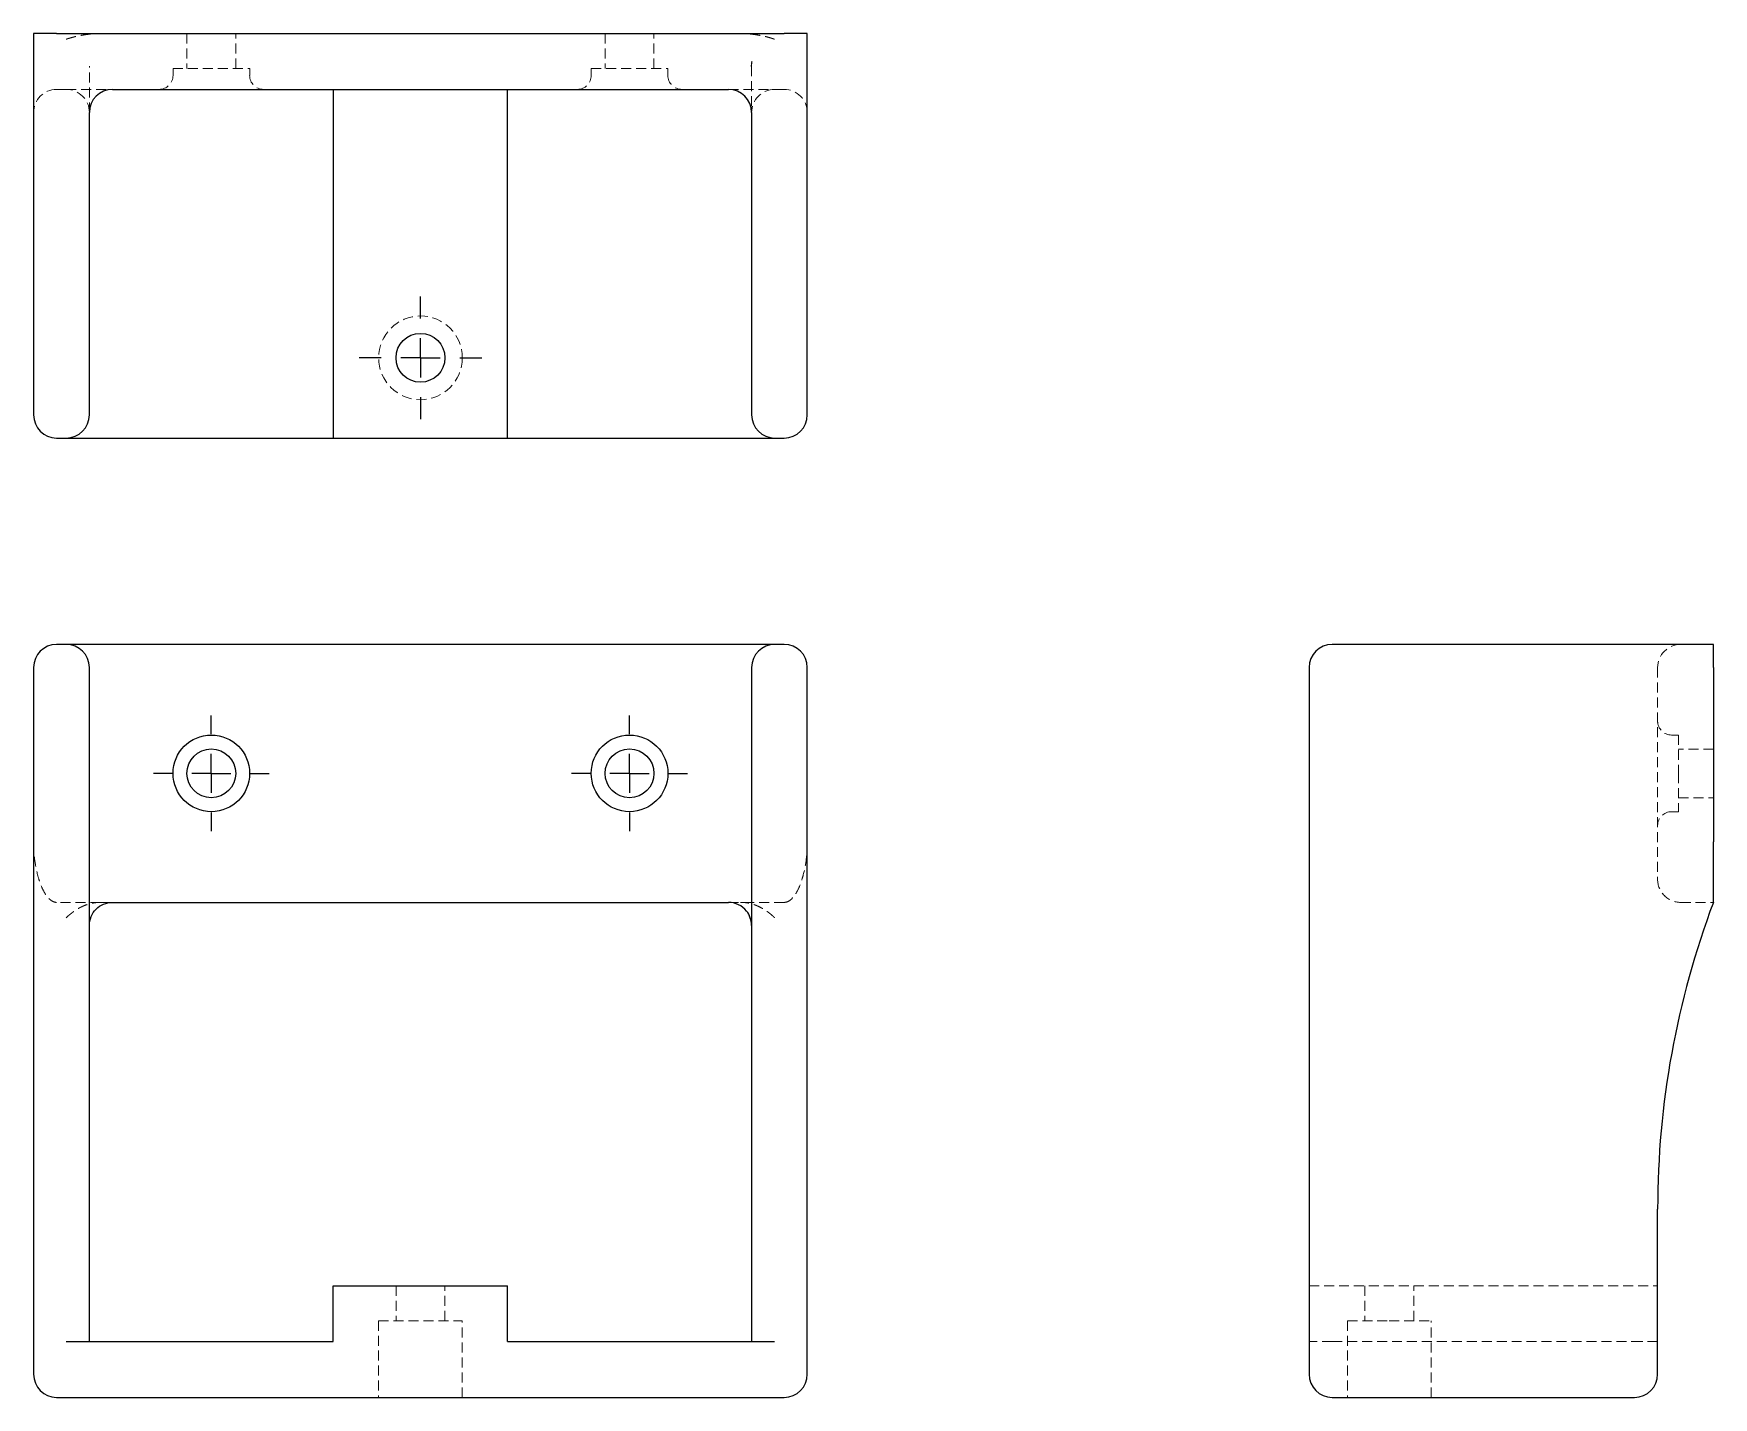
# Model space of a CAD drawing. Header units: millimetres. Extents: x 34 to 248, y 9 to 183.
import ezdxf

# ---------------------------------------------------------------- set-up
doc = ezdxf.new("R2010")
doc.units = ezdxf.units.MM
doc.linetypes.add('HIDDEN', pattern=[1.905, 1.27, -0.635])
doc.layers.add('10', color=7, linetype='Continuous')

# ---------------------------------------------------------------- blocks, each defined once
blk = doc.blocks.new('SW_CENTERMARKSYMBOL_0')
at = {"layer": '10', "color": 0}
for p, q in [((0, 5), (0, 7.38)), ((0, 0), (0, 2.5)), ((-5, 0), (-7.38, 0)), ((0, 0), (-2.5, 0)), ((0, 0), (0, -2.5)), ((0, 0), (2.5, 0)), ((5, 0), (7.38, 0)), ((0, -5), (0, -7.38))]:
    blk.add_line(p, q, dxfattribs=at)
blk = doc.blocks.new('SW_CENTERMARKSYMBOL_1')
at = {"layer": '10', "color": 0}
for p, q in [((0, 5), (0, 7.38)), ((0, 0), (0, 2.5)), ((-5, 0), (-7.38, 0)), ((0, 0), (-2.5, 0)), ((0, 0), (0, -2.5)), ((0, 0), (2.5, 0)), ((5, 0), (7.38, 0)), ((0, -5), (0, -7.38))]:
    blk.add_line(p, q, dxfattribs=at)
blk = doc.blocks.new('SW_CENTERMARKSYMBOL_2')
at = {"layer": '10', "color": 0}
for p, q in [((0, 5), (0, 7.83)), ((0, 0), (0, 2.5)), ((-5, 0), (-7.83, 0)), ((0, 0), (-2.5, 0)), ((0, 0), (0, -2.5)), ((0, 0), (2.5, 0)), ((5, 0), (7.83, 0)), ((0, -5), (0, -7.83))]:
    blk.add_line(p, q, dxfattribs=at)

msp = doc.modelspace()

# ---------------------------------------------------------------- linework, layer by layer
at = {"color": 7, "linetype": 'Continuous', "lineweight": 25}
for p, q in [((33.76, 182.71), (33.76, 134.16)), ((36.7, 182.71), (33.76, 182.71)), ((36.7, 182.71), (129.37, 182.71)), ((132.31, 182.71), (129.37, 182.71)), ((132.31, 134.16), (132.31, 182.71)), ((43.81, 175.61), (122.27, 175.61)), ((71.94, 175.61), (71.94, 131.22)), ((94.14, 131.22), (94.14, 175.61)), ((40.87, 134.16), (40.87, 172.67)), ((125.21, 172.67), (125.21, 134.16)), ((36.7, 131.22), (37.93, 131.22)), ((37.93, 131.22), (71.94, 131.22)), ((71.94, 131.22), (94.14, 131.22)), ((94.14, 131.22), (128.15, 131.22)), ((128.15, 131.22), (129.37, 131.22)), ((37.93, 104.94), (36.7, 104.94)), ((43.81, 104.94), (37.93, 104.94)), ((122.27, 104.94), (43.81, 104.94)), ((128.15, 104.94), (122.27, 104.94)), ((129.37, 104.94), (128.15, 104.94)), ((247.71, 104.94), (199.16, 104.94)), ((247.71, 102), (247.71, 104.94)), ((33.76, 102), (33.76, 12)), ((40.87, 16.16), (40.87, 102)), ((125.21, 102), (125.21, 16.16)), ((132.31, 12), (132.31, 102)), ((196.22, 102), (196.22, 12)), ((247.71, 102), (247.71, 79.8)), ((43.81, 72.09), (122.27, 72.09)), ((124.86, 70.55), (125.04, 70)), ((240.61, 12), (240.61, 33.03)), ((71.94, 16.16), (71.94, 23.26)), ((71.94, 23.26), (94.14, 23.26)), ((94.14, 16.16), (94.14, 23.26)), ((37.93, 16.16), (71.94, 16.16)), ((94.14, 16.16), (128.15, 16.16)), ((36.7, 9.06), (129.37, 9.06)), ((199.16, 9.06), (237.67, 9.06))]:
    msp.add_line(p, q, dxfattribs=at)
at = {"color": 7, "linetype": 'HIDDEN', "lineweight": 18}
for p, q in [((53.3, 182.71), (53.3, 178.28)), ((59.51, 178.28), (59.51, 182.71)), ((106.56, 182.71), (106.56, 178.28)), ((112.78, 178.28), (112.78, 182.71)), ((40.87, 172.67), (40.87, 178.55)), ((51.52, 178.28), (61.29, 178.28)), ((51.52, 178.28), (51.52, 177.39)), ((61.29, 177.39), (61.29, 178.28)), ((104.79, 178.28), (114.55, 178.28)), ((104.79, 178.28), (104.79, 177.39)), ((114.55, 177.39), (114.55, 178.28)), ((125.21, 178.55), (125.1, 178.55)), ((125.15, 178.55), (125.26, 179.2)), ((125.21, 178.55), (125.21, 172.67)), ((37.93, 175.61), (36.7, 175.61)), ((37.93, 175.61), (43.81, 175.61)), ((122.27, 175.61), (128.15, 175.61)), ((129.37, 175.61), (128.15, 175.61)), ((240.61, 102), (240.61, 75.03)), ((243.28, 93.4), (242.39, 93.4)), ((243.28, 93.4), (243.28, 88.52)), ((247.71, 91.62), (243.28, 91.62)), ((243.28, 88.52), (243.28, 83.63)), ((242.39, 83.63), (243.28, 83.63)), ((243.28, 85.41), (247.71, 85.41)), ((42.29, 72.09), (36.7, 72.09)), ((129.37, 72.09), (123.78, 72.09)), ((125.04, 70), (125.26, 69.33)), ((79.93, 23.26), (79.93, 18.82)), ((86.14, 18.82), (86.14, 23.26)), ((196.22, 23.26), (240.61, 23.26)), ((203.32, 23.26), (203.32, 18.82)), ((209.54, 18.82), (209.54, 23.26)), ((77.71, 18.82), (88.36, 18.82)), ((77.71, 18.82), (77.71, 9.06)), ((88.36, 9.06), (88.36, 18.82)), ((201.1, 18.82), (206.43, 18.82)), ((201.1, 18.82), (201.1, 9.06)), ((206.43, 18.82), (211.76, 18.82)), ((211.76, 9.06), (211.76, 18.82)), ((199.16, 16.16), (196.22, 16.16)), ((199.16, 16.16), (237.67, 16.16)), ((240.61, 16.16), (237.67, 16.16))]:
    msp.add_line(p, q, dxfattribs=at)
msp.add_circle((83.04, 141.43), 5.33, dxfattribs=at)
at = {"color": 7, "linetype": 'Continuous', "lineweight": 25}
for centre, radius in [((83.04, 141.43), 3.11), ((56.4, 88.52), 4.88), ((109.67, 88.52), 4.88), ((56.4, 88.52), 3.11), ((109.67, 88.52), 3.11)]:
    msp.add_circle(centre, radius, dxfattribs=at)
at = {"color": 7, "linetype": 'HIDDEN', "lineweight": 18}
for centre, radius, start, end in [((36.7, 172.67), 2.94, 90, 180), ((37.93, 172.67), 2.94, 0, 90), ((49.74, 177.39), 1.78, 270, 0), ((63.06, 177.39), 1.78, 180, 270), ((103.01, 177.39), 1.78, 270, 0), ((116.33, 177.39), 1.78, 180, 270), ((128.15, 172.67), 2.94, 90, 180), ((129.37, 172.67), 2.94, 0, 90), ((243.55, 102), 2.94, 90, 180), ((242.39, 95.18), 1.78, 180, 270), ((242.39, 81.86), 1.78, 90, 180), ((243.55, 75.03), 2.94, 180, 270.0005)]:
    msp.add_arc(centre, radius, start, end, dxfattribs=at)
at = {"color": 7, "linetype": 'Continuous', "lineweight": 25}
for centre, radius, start, end in [((43.81, 172.67), 2.94, 90, 180), ((122.27, 172.67), 2.94, 0, 90), ((36.7, 134.16), 2.94, 180, 270), ((37.93, 134.16), 2.94, 270, 0), ((128.15, 134.16), 2.94, 180, 270), ((129.37, 134.16), 2.94, 270, 0), ((36.7, 102), 2.94, 90, 180), ((37.93, 102), 2.94, 0, 90), ((128.15, 102), 2.94, 90, 180), ((129.37, 102), 2.94, 0, 90), ((199.16, 102), 2.94, 90, 180), ((351.59, 33.03), 110.98, 159.3903, 180), ((36.7, 12), 2.94, 180, 270), ((129.37, 12), 2.94, 270, 0), ((199.16, 12), 2.94, 180, 270), ((237.67, 12), 2.94, 270, 0)]:
    msp.add_arc(centre, radius, start, end, dxfattribs=at)
at = {"color": 7, "linetype": 'HIDDEN', "lineweight": 18}
for points, knots in [([(37.93, 182), (38, 182.03), (38.16, 182.08), (38.41, 182.15), (38.67, 182.23), (38.95, 182.3), (39.24, 182.37), (39.56, 182.44), (39.97, 182.52), (40.47, 182.6), (41.06, 182.66), (41.57, 182.7), (41.93, 182.71), (42.14, 182.71), (42.24, 182.71), (42.29, 182.71)], [0, 0, 0, 0, 0.066239, 0.133418, 0.202115, 0.272838, 0.346027, 0.422052, 0.50123, 0.623983, 0.751205, 0.875652, 0.937887, 0.969049, 1, 1, 1, 1]), ([(128.15, 182), (128.07, 182.02), (127.92, 182.07), (127.69, 182.15), (127.46, 182.21), (127.22, 182.28), (126.99, 182.34), (126.75, 182.39), (126.51, 182.44), (126.27, 182.49), (126.03, 182.53), (125.79, 182.57), (125.54, 182.6), (125.3, 182.63), (125.05, 182.66), (124.8, 182.68), (124.55, 182.69), (124.29, 182.71), (124.04, 182.71), (123.87, 182.71), (123.78, 182.71)], [0, 0, 0, 0, 0.064632, 0.127708, 0.1893, 0.249485, 0.308343, 0.365964, 0.422438, 0.477867, 0.532354, 0.58601, 0.63895, 0.691294, 0.743167, 0.794696, 0.846012, 0.897246, 0.948532, 1, 1, 1, 1]), ([(125.26, 179.17), (125.25, 179.13), (125.22, 178.93), (125.21, 178.72), (125.21, 178.55)], [0, 0, 0, 0, 0.176872, 1, 1, 1, 1]), ([(33.76, 79.8), (33.76, 79.06), (33.81, 78.34), (33.99, 76.9), (34.12, 76.19), (34.4, 75.13), (34.51, 74.78), (34.77, 74.1), (34.91, 73.76), (35.18, 73.28), (35.27, 73.13), (35.49, 72.83), (35.6, 72.69), (35.87, 72.43), (36.01, 72.31), (36.34, 72.15), (36.52, 72.09), (36.7, 72.09)], [0, 0, 0, 0, 0.25, 0.25, 0.5, 0.5, 0.625, 0.625, 0.75, 0.75, 0.8125, 0.8125, 0.875, 0.875, 0.9375, 0.9375, 1, 1, 1, 1]), ([(129.37, 72.09), (129.46, 72.09), (129.56, 72.11), (129.73, 72.15), (129.82, 72.19), (130.07, 72.31), (130.21, 72.43), (130.61, 72.82), (130.81, 73.13), (131.16, 73.77), (131.31, 74.1), (131.56, 74.78), (131.67, 75.13), (131.96, 76.19), (132.09, 76.9), (132.27, 78.34), (132.31, 79.06), (132.31, 79.8)], [0, 0, 0, 0, 0.03125, 0.03125, 0.0625, 0.0625, 0.125, 0.125, 0.25, 0.25, 0.375, 0.375, 0.5, 0.5, 0.75, 0.75, 1, 1, 1, 1]), ([(37.93, 70.14), (38, 70.21), (38.16, 70.36), (38.41, 70.57), (38.67, 70.78), (38.95, 70.98), (39.24, 71.18), (39.56, 71.37), (39.97, 71.58), (40.47, 71.78), (41.06, 71.96), (41.57, 72.05), (41.93, 72.08), (42.14, 72.09), (42.24, 72.09), (42.29, 72.09)], [0, 0, 0, 0, 0.066239, 0.133418, 0.202115, 0.272838, 0.346027, 0.422052, 0.50123, 0.623983, 0.751205, 0.875652, 0.937887, 0.969049, 1, 1, 1, 1]), ([(42.29, 72.09), (42.78, 72.09), (43.16, 72.09), (43.67, 72.09), (43.81, 72.09), (43.81, 72.09)], [0, 0, 0, 0, 0.5, 0.5, 1, 1, 1, 1]), ([(128.15, 70.14), (128.07, 70.21), (127.92, 70.35), (127.69, 70.55), (127.46, 70.74), (127.22, 70.91), (126.99, 71.07), (126.75, 71.23), (126.51, 71.36), (126.27, 71.49), (126.03, 71.61), (125.79, 71.71), (125.54, 71.8), (125.3, 71.88), (125.05, 71.94), (124.8, 72), (124.55, 72.04), (124.29, 72.07), (124.04, 72.09), (123.87, 72.09), (123.78, 72.09)], [0, 0, 0, 0, 0.064632, 0.127708, 0.1893, 0.249485, 0.308343, 0.365964, 0.422438, 0.477867, 0.532354, 0.58601, 0.63895, 0.691294, 0.743167, 0.794696, 0.846012, 0.897246, 0.948532, 1, 1, 1, 1])]:
    msp.add_open_spline(points, degree=3, knots=knots, dxfattribs=at)
at = {"color": 7, "linetype": 'Continuous', "lineweight": 25}
for points, knots in [([(247.71, 72.09), (247.71, 72.09), (247.71, 72.11), (247.71, 72.15), (247.71, 72.19), (247.71, 72.31), (247.71, 72.43), (247.71, 72.82), (247.71, 73.13), (247.71, 73.77), (247.71, 74.1), (247.71, 74.78), (247.71, 75.13), (247.71, 76.19), (247.71, 76.9), (247.71, 78.34), (247.71, 79.06), (247.71, 79.8)], [0, 0, 0, 0, 0.03125, 0.03125, 0.0625, 0.0625, 0.125, 0.125, 0.25, 0.25, 0.375, 0.375, 0.5, 0.5, 0.75, 0.75, 1, 1, 1, 1]), ([(40.87, 69.15), (40.87, 69.54), (40.94, 69.92), (41.24, 70.63), (41.46, 70.96), (42, 71.5), (42.33, 71.72), (43.04, 72.02), (43.42, 72.09), (43.81, 72.09)], [0, 0, 0, 0, 0.25, 0.25, 0.5, 0.5, 0.75, 0.75, 1, 1, 1, 1]), ([(125.21, 69.15), (125.21, 69.81), (124.67, 71.35), (123.15, 72.09), (122.27, 72.09)], [0, 0, 0, 0, 0.428571, 1, 1, 1, 1])]:
    msp.add_open_spline(points, degree=3, knots=knots, dxfattribs=at)
at = {"color": 7, "linetype": 'HIDDEN', "lineweight": 18}
for points in [[(122.27, 72.09), (122.27, 72.09), (122.82, 72.09), (123.79, 72.09)], [(243.55, 72.09), (245.06, 72.09), (246.57, 72.09), (247.71, 72.09)]]:
    msp.add_open_spline(points, degree=3, dxfattribs=at)

# ---------------------------------------------------------------- block references
at = {"layer": '10'}
for name, p in [('SW_CENTERMARKSYMBOL_2', (83.04, 141.43)), ('SW_CENTERMARKSYMBOL_0', (56.4, 88.52)), ('SW_CENTERMARKSYMBOL_1', (109.67, 88.52))]:
    msp.add_blockref(name, p, dxfattribs=at)

doc.saveas('drawing.dxf')
